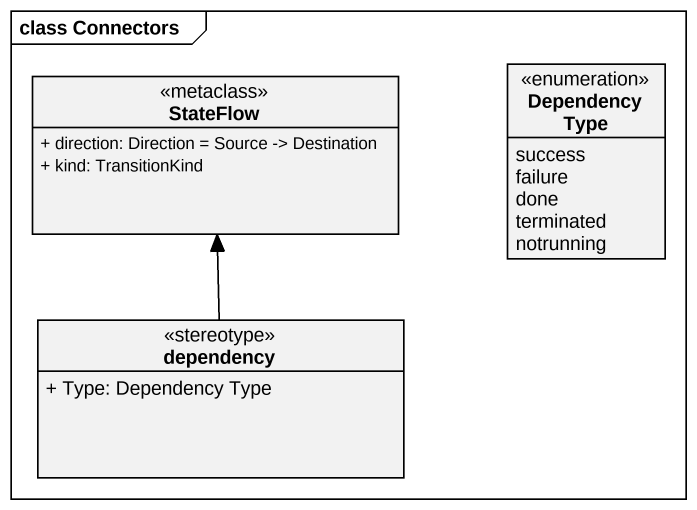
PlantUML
@startuml
mainframe class Connectors
hide circle
hide empty members
skinparam classAttributeIconSize 0
class StateFlow <<metaclass>> {
  + direction: Direction = Source -> Destination
  + kind: TransitionKind
}
enum "Dependency Type" as Dependency_Type {
  success
  failure
  done
  terminated
  notrunning
}
class dependency <<stereotype>> {
  + Type: Dependency Type
}
dependency -up-> StateFlow
@enduml
